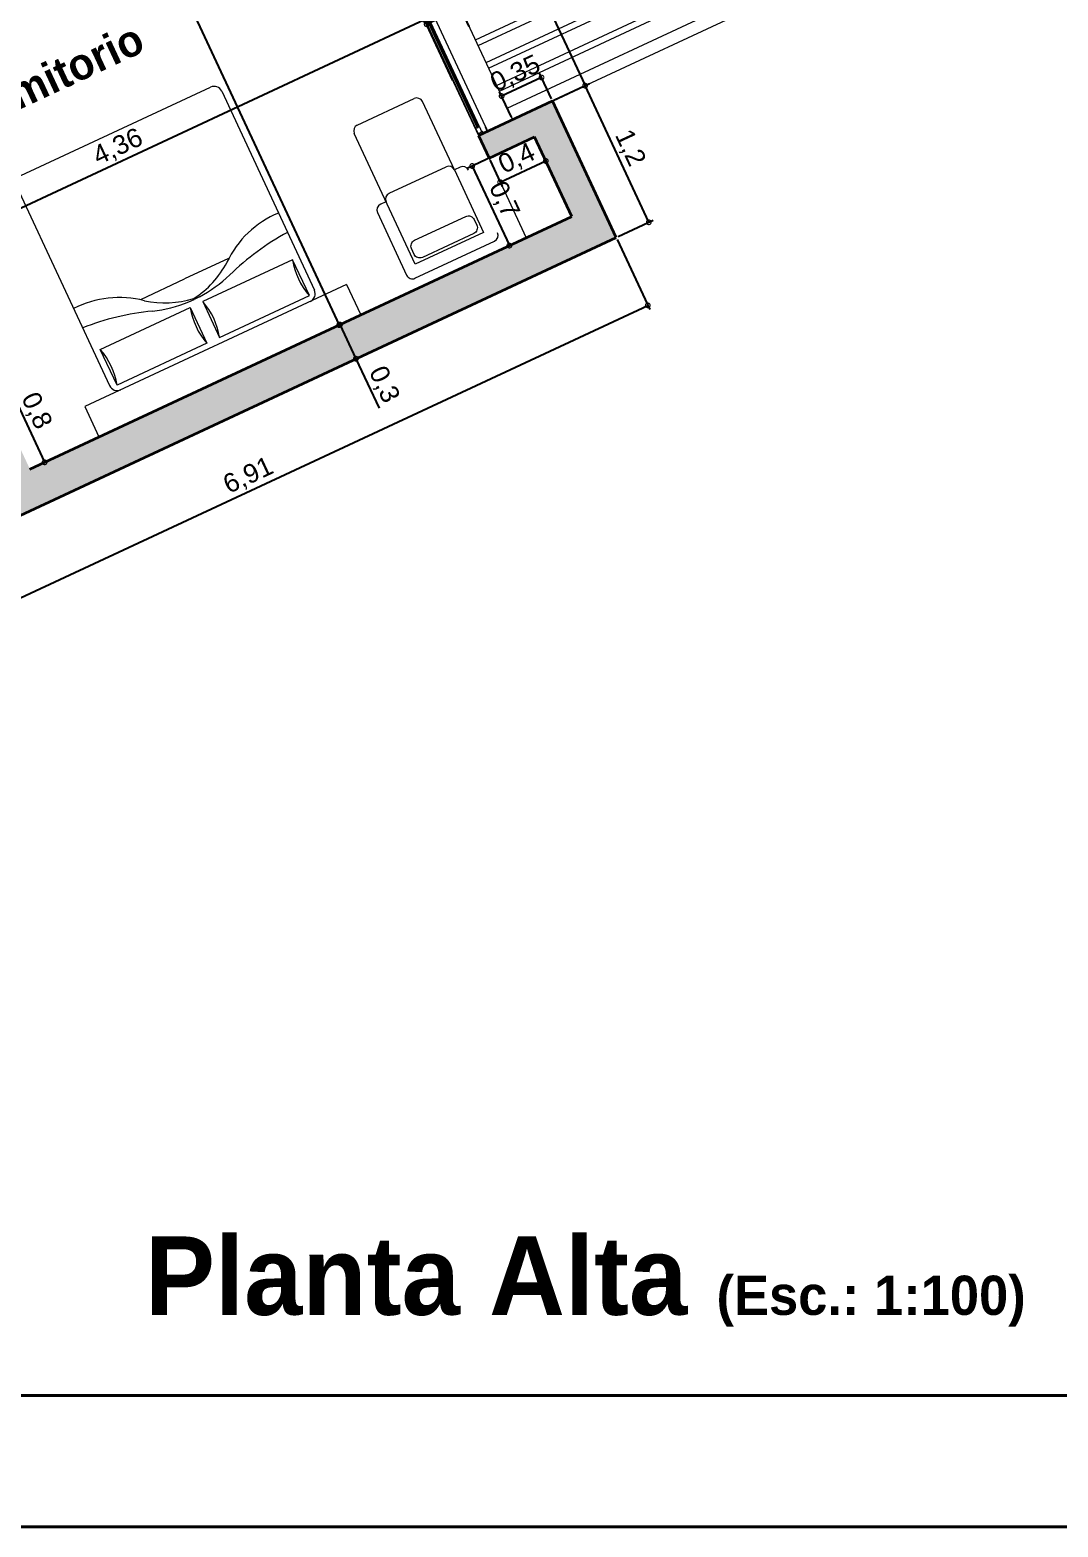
# Model space of a CAD drawing. Header units: millimetres. Extents: x 110427 to 125914, y 76277 to 76441.
# Drawn here: x 114154.57 to 114162.75, y 76319.01 to 76330.93 of the extents above; entities that cross this region are included whole.
import ezdxf

# ---------------------------------------------------------------- set-up
doc = ezdxf.new("R2010")
doc.units = ezdxf.units.MM
for name, color, linetype, lineweight in [('0.05', 253, 'Continuous', 5), ('02_CIVIL_EXIST', 250, 'Continuous', 30), ('04_CIVIL A CONSTRUIR', 250, 'Continuous', 35), ('06_CIVIL VISTAS GRUESA', 244, 'Continuous', 13), ('07_CIVIL VISTAS MEDIA', 143, 'Continuous', 9), ('11_CARPINTERIA Y MOBILIARIO', 141, 'Continuous', 9), ('12_HATCH', 8, 'Continuous', 9), ('12_TEXTOS', 4, 'Continuous', 40), ('13_COTAS', 8, 'Continuous', 9)]:
    doc.layers.add(name, color=color, linetype=linetype, lineweight=lineweight)
doc.layers.add('14_TEXTOS', color=4, linetype='Continuous')
doc.styles.add('JDS1', font='GOTHICB.TTF')
doc.styles.add('Swis721 BT', font='swiss.ttf')
doc.dimstyles.new('ISO-23', dxfattribs={"dimscale": 0.03, "dimtxt": 5, "dimasz": 2.5, "dimexe": 1.25, "dimexo": 0.625, "dimtad": 1, "dimtxsty": 'Swis721 BT', "dimblk": 'DOTSMALL', "dimcen": 2.5, "dimclrt": 150, "dimadec": 0, "dimazin": 0, "dimtfac": 1, "dimtmove": 0, "dimatfit": 3, "dimfxl": 0, "dimarcsym": 0})

# ---------------------------------------------------------------- blocks, each defined once
blk = doc.blocks.new('_DotSmall')
at = {"color": 0, "linetype": 'ByBlock', "const_width": 0.5}
blk.add_lwpolyline([(-0.0625, 0, 1), (0.0625, 0, 1)], format="xyb", close=True, dxfattribs=at)
blk = doc.blocks.new('*D259')
at = {"layer": '13_COTAS', "color": 0, "lineweight": -2}
for p, q in [((114157.996, 76331.106), (114158.356, 76331.274)), ((114157.724, 76330.979), (114157.996, 76331.106)), ((114158.064, 76330.96), (114157.98, 76331.14)), ((114157.933, 76330.53), (114157.708, 76331.013))]:
    blk.add_line(p, q, dxfattribs=at)
at = {"layer": 'Defpoints', "color": 0}
for p in [(114157.996, 76331.106), (114158.071, 76330.943), (114157.941, 76330.513)]:
    blk.add_point(p, dxfattribs=at)
at = {"layer": '13_COTAS', "color": 0, "lineweight": -2, "xscale": 0.075, "yscale": 0.075, "zscale": 0.075}
for p, rotation in [((114157.996, 76331.106), 24.99999753929703), ((114157.724, 76330.979), 204.999997539297)]:
    blk.add_blockref('_DotSmall', p, dxfattribs=dict(at, rotation=rotation))
at = {"layer": '13_COTAS', "color": 150, "insert": (114158.171, 76331.308), "char_height": 0.15, "attachment_point": 5, "rotation": 25, "style": 'Swis721 BT'}
blk.add_mtext('0,3', dxfattribs=at)
blk = doc.blocks.new('*D448')
at = {"layer": '13_COTAS', "color": 0, "lineweight": -2}
for p, q in [((114157.707, 76331.014), (114153.756, 76329.171)), ((114157.933, 76330.53), (114157.691, 76331.048)), ((114153.728, 76329.231), (114153.771, 76329.137))]:
    blk.add_line(p, q, dxfattribs=at)
at = {"layer": 'Defpoints', "color": 0}
for p in [(114157.941, 76330.513), (114153.72, 76329.248), (114153.756, 76329.171)]:
    blk.add_point(p, dxfattribs=at)
at = {"layer": '13_COTAS', "color": 0, "lineweight": -2, "xscale": 0.075, "yscale": 0.075, "zscale": 0.075}
for p, rotation in [((114157.707, 76331.014), 24.99999753929699), ((114153.756, 76329.171), 204.999997539297)]:
    blk.add_blockref('_DotSmall', p, dxfattribs=dict(at, rotation=rotation))
at = {"layer": '13_COTAS', "color": 150, "insert": (114155.268, 76329.997), "char_height": 0.15, "attachment_point": 5, "rotation": 25, "style": 'Swis721 BT'}
blk.add_mtext('4,36', dxfattribs=at)
blk = doc.blocks.new('*D484')
at = {"layer": '13_COTAS', "color": 0, "lineweight": -2}
for p, q in [((114154.997, 76332.492), (114155.201, 76332.587)), ((114155.167, 76332.571), (114157.027, 76328.583)), ((114156.809, 76328.482), (114157.061, 76328.599))]:
    blk.add_line(p, q, dxfattribs=at)
at = {"layer": 'Defpoints', "color": 0}
for p in [(114154.98, 76332.484), (114157.027, 76328.583), (114156.792, 76328.474)]:
    blk.add_point(p, dxfattribs=at)
at = {"layer": '13_COTAS', "color": 0, "lineweight": -2, "xscale": 0.075, "yscale": 0.075, "zscale": 0.075}
for p, rotation in [((114155.167, 76332.571), 114.9999989492913), ((114157.027, 76328.583), 294.9999989492913)]:
    blk.add_blockref('_DotSmall', p, dxfattribs=dict(at, rotation=rotation))
at = {"layer": '13_COTAS', "color": 150, "insert": (114155.94, 76331.172), "char_height": 0.15, "attachment_point": 5, "rotation": 295, "style": 'Swis721 BT'}
blk.add_mtext('4,4', dxfattribs=at)
blk = doc.blocks.new('*D485')
at = {"layer": '13_COTAS', "color": 0, "lineweight": -2}
for p, q in [((114156.809, 76328.482), (114157.068, 76328.603)), ((114157.034, 76328.587), (114157.161, 76328.315)), ((114152.081, 76325.946), (114157.195, 76328.331)), ((114157.161, 76328.315), (114157.345, 76327.922))]:
    blk.add_line(p, q, dxfattribs=at)
at = {"layer": 'Defpoints', "color": 0}
for p in [(114156.792, 76328.474), (114157.161, 76328.315), (114152.064, 76325.938)]:
    blk.add_point(p, dxfattribs=at)
at = {"layer": '13_COTAS', "color": 0, "lineweight": -2, "xscale": 0.075, "yscale": 0.075, "zscale": 0.075}
for p, rotation in [((114157.034, 76328.587), 114.9999989492913), ((114157.161, 76328.315), 294.9999989492913)]:
    blk.add_blockref('_DotSmall', p, dxfattribs=dict(at, rotation=rotation))
at = {"layer": '13_COTAS', "color": 150, "insert": (114157.379, 76328.107), "char_height": 0.15, "attachment_point": 5, "rotation": 295, "style": 'Swis721 BT'}
blk.add_mtext('0,3', dxfattribs=at)
blk = doc.blocks.new('*D379')
at = {"layer": '06_CIVIL VISTAS GRUESA', "color": 0, "lineweight": -2}
for p, q in [((114159.241, 76329.264), (114159.501, 76328.706)), ((114153.222, 76325.82), (114159.485, 76328.74)), ((114152.978, 76326.344), (114153.238, 76325.786))]:
    blk.add_line(p, q, dxfattribs=at)
at = {"layer": 'Defpoints', "color": 0}
for p in [(114159.233, 76329.281), (114159.485, 76328.74), (114152.97, 76326.361)]:
    blk.add_point(p, dxfattribs=at)
at = {"layer": '06_CIVIL VISTAS GRUESA', "color": 0, "lineweight": -2, "xscale": 0.075, "yscale": 0.075, "zscale": 0.075}
for p, rotation in [((114159.485, 76328.74), 25.00000000010353), ((114153.222, 76325.82), 205.0000000001036)]:
    blk.add_blockref('_DotSmall', p, dxfattribs=dict(at, rotation=rotation))
at = {"layer": '06_CIVIL VISTAS GRUESA', "color": 150, "insert": (114156.307, 76327.379), "char_height": 0.15, "attachment_point": 5, "rotation": 25, "style": 'Swis721 BT'}
blk.add_mtext('6,91', dxfattribs=at)
blk = doc.blocks.new('*D380')
at = {"layer": '06_CIVIL VISTAS GRUESA', "color": 0, "lineweight": -2}
for p, q in [((114158.743, 76330.376), (114159.02, 76330.506)), ((114159.493, 76329.402), (114158.986, 76330.49)), ((114159.25, 76329.289), (114159.527, 76329.418))]:
    blk.add_line(p, q, dxfattribs=at)
at = {"layer": 'Defpoints', "color": 0}
for p in [(114158.986, 76330.49), (114158.726, 76330.369), (114159.233, 76329.281)]:
    blk.add_point(p, dxfattribs=at)
at = {"layer": '06_CIVIL VISTAS GRUESA', "color": 0, "lineweight": -2, "xscale": 0.075, "yscale": 0.075, "zscale": 0.075}
for p, rotation in [((114158.986, 76330.49), 115.0000610386236), ((114159.493, 76329.402), 295.0000610386236)]:
    blk.add_blockref('_DotSmall', p, dxfattribs=dict(at, rotation=rotation))
at = {"layer": '06_CIVIL VISTAS GRUESA', "color": 150, "insert": (114159.338, 76329.992), "char_height": 0.15, "attachment_point": 5, "rotation": 295.0001, "style": 'Swis721 BT'}
blk.add_mtext('1,2', dxfattribs=at)
blk = doc.blocks.new('*D381')
at = {"layer": '06_CIVIL VISTAS GRUESA', "color": 0, "lineweight": -2}
for p, q in [((114158.639, 76330.555), (114158.321, 76330.407)), ((114158.718, 76330.386), (114158.623, 76330.589)), ((114158.4, 76330.238), (114158.305, 76330.441))]:
    blk.add_line(p, q, dxfattribs=at)
at = {"layer": 'Defpoints', "color": 0}
for p in [(114158.321, 76330.407), (114158.726, 76330.369), (114158.408, 76330.221)]:
    blk.add_point(p, dxfattribs=at)
at = {"layer": '06_CIVIL VISTAS GRUESA', "color": 0, "lineweight": -2, "xscale": 0.075, "yscale": 0.075, "zscale": 0.075}
for p, rotation in [((114158.639, 76330.555), 24.99997558303594), ((114158.321, 76330.407), 204.9999755830359)]:
    blk.add_blockref('_DotSmall', p, dxfattribs=dict(at, rotation=rotation))
at = {"layer": '06_CIVIL VISTAS GRUESA', "color": 150, "insert": (114158.434, 76330.58), "char_height": 0.15, "attachment_point": 5, "rotation": 25, "style": 'Swis721 BT'}
blk.add_mtext('0,35', dxfattribs=at)
blk = doc.blocks.new('*D382')
at = {"layer": '06_CIVIL VISTAS GRUESA', "color": 0, "lineweight": -2}
for p, q in [((114156.958, 76332.854), (114157.752, 76333.225)), ((114157.718, 76333.209), (114158.986, 76330.49)), ((114158.226, 76330.135), (114159.02, 76330.506))]:
    blk.add_line(p, q, dxfattribs=at)
at = {"layer": 'Defpoints', "color": 0}
for p in [(114156.941, 76332.846), (114158.986, 76330.49), (114158.209, 76330.128)]:
    blk.add_point(p, dxfattribs=at)
at = {"layer": '06_CIVIL VISTAS GRUESA', "color": 0, "lineweight": -2, "xscale": 0.075, "yscale": 0.075, "zscale": 0.075}
for p, rotation in [((114157.718, 76333.209), 115.0010018413672), ((114158.986, 76330.49), 295.0010018413672)]:
    blk.add_blockref('_DotSmall', p, dxfattribs=dict(at, rotation=rotation))
at = {"layer": '06_CIVIL VISTAS GRUESA', "color": 150, "insert": (114158.438, 76331.89), "char_height": 0.15, "attachment_point": 5, "rotation": 295.001, "style": 'Swis721 BT'}
blk.add_mtext('3', dxfattribs=at)
blk = doc.blocks.new('*D349')
at = {"layer": '13_COTAS', "color": 0, "lineweight": -2}
for p, q in [((114158.591, 76330.065), (114158.689, 76329.856)), ((114158.229, 76329.895), (114158.326, 76329.687)), ((114158.31, 76329.721), (114158.673, 76329.89))]:
    blk.add_line(p, q, dxfattribs=at)
at = {"layer": 'Defpoints', "color": 0}
for p in [(114158.583, 76330.082), (114158.221, 76329.912), (114158.673, 76329.89)]:
    blk.add_point(p, dxfattribs=at)
at = {"layer": '13_COTAS', "color": 0, "lineweight": -2, "xscale": 0.075, "yscale": 0.075, "zscale": 0.075}
for p, rotation in [((114158.673, 76329.89), 24.99999999673962), ((114158.31, 76329.721), 204.9999999967397)]:
    blk.add_blockref('_DotSmall', p, dxfattribs=dict(at, rotation=rotation))
at = {"layer": '13_COTAS', "color": 150, "insert": (114158.445, 76329.904), "char_height": 0.15, "attachment_point": 5, "rotation": 25, "style": 'Swis721 BT'}
blk.add_mtext('0,4', dxfattribs=at)
blk = doc.blocks.new('*D246')
at = {"layer": '13_COTAS', "color": 0, "lineweight": -2}
for p, q in [((114158.242, 76329.922), (114158.053, 76329.834)), ((114158.087, 76329.85), (114158.383, 76329.216)), ((114158.537, 76329.288), (114158.349, 76329.2))]:
    blk.add_line(p, q, dxfattribs=at)
at = {"layer": 'Defpoints', "color": 0}
for p in [(114158.259, 76329.93), (114158.383, 76329.216), (114158.554, 76329.296)]:
    blk.add_point(p, dxfattribs=at)
at = {"layer": '13_COTAS', "color": 0, "lineweight": -2, "xscale": 0.075, "yscale": 0.075, "zscale": 0.075}
for p, rotation in [((114158.087, 76329.85), 115.000000000213), ((114158.383, 76329.216), 295.000000000213)]:
    blk.add_blockref('_DotSmall', p, dxfattribs=dict(at, rotation=rotation))
at = {"layer": '13_COTAS', "color": 150, "insert": (114158.334, 76329.579), "char_height": 0.15, "attachment_point": 5, "rotation": 295, "style": 'Swis721 BT'}
blk.add_mtext('0,7', dxfattribs=at)
blk = doc.blocks.new('*D352')
at = {"layer": '13_COTAS', "color": 0, "lineweight": -2}
for p, q in [((114154.244, 76328.168), (114154.377, 76328.231)), ((114154.343, 76328.215), (114154.682, 76327.49)), ((114154.582, 76327.443), (114154.716, 76327.506))]:
    blk.add_line(p, q, dxfattribs=at)
at = {"layer": 'Defpoints', "color": 0}
for p in [(114154.227, 76328.16), (114154.565, 76327.435), (114154.682, 76327.49)]:
    blk.add_point(p, dxfattribs=at)
at = {"layer": '13_COTAS', "color": 0, "lineweight": -2, "xscale": 0.075, "yscale": 0.075, "zscale": 0.075}
for p, rotation in [((114154.343, 76328.215), 115.0082284331644), ((114154.682, 76327.49), 295.0082284331644)]:
    blk.add_blockref('_DotSmall', p, dxfattribs=dict(at, rotation=rotation))
at = {"layer": '13_COTAS', "color": 150, "insert": (114154.611, 76327.898), "char_height": 0.15, "attachment_point": 5, "rotation": 295.0082, "style": 'Swis721 BT'}
blk.add_mtext('0,8', dxfattribs=at)

msp = doc.modelspace()

# ---------------------------------------------------------------- hatches: boundary and pattern name
at = {"layer": '12_HATCH'}
h = msp.add_hatch(color=1, dxfattribs=at)
h.dxf.hatch_style = 1
h.paths.add_polyline_path([(114152.843, 76326.632), (114152.97, 76326.361), (114159.233, 76329.281), (114158.726, 76330.369), (114158.136, 76330.094), (114158.221, 76329.913), (114158.583, 76330.082), (114158.879, 76329.447), (114154.565, 76327.435), (114154.227, 76328.16), (114154.191, 76328.144), (114154.493, 76327.512), (114154.414, 76327.475), (114154.118, 76328.11), (114154.082, 76328.093), (114154.42, 76327.368)])
h.paths.add_polyline_path([(114152.263, 76326.031), (114152.136, 76326.303), (114151.71, 76326.104), (114151.116, 76327.379), (114150.98, 76327.316), (114151.194, 76326.856), (114151.058, 76326.793), (114151.565, 76325.706)])

# ---------------------------------------------------------------- linework, layer by layer
at = {"layer": '0.05', "ltscale": 2}
for p, q in [((114158.112, 76330.855), (114160.831, 76332.123)), ((114158.134, 76330.81), (114160.852, 76332.077)), ((114158.197, 76330.674), (114160.916, 76331.942)), ((114158.218, 76330.628), (114160.937, 76331.896)), ((114158.281, 76330.492), (114161, 76331.76)), ((114158.303, 76330.447), (114161.021, 76331.715)), ((114158.366, 76330.311), (114161.085, 76331.579)), ((114158.771, 76330.39), (114161.218, 76331.531))]:
    msp.add_line(p, q, dxfattribs=at)
at = {"layer": '02_CIVIL_EXIST', "lineweight": 40}
for points in [[(114129.035, 76350.133), (114173.048, 76350.133), (114173.048, 76319.01), (114129.035, 76319.01)], [(114131.655, 76349.085), (114172, 76349.085), (114172, 76320.057), (114131.655, 76320.057)]]:
    msp.add_lwpolyline(points, close=True, dxfattribs=at)
at = {"layer": '04_CIVIL A CONSTRUIR'}
for p, q in [((114158.136, 76330.094), (114158.726, 76330.369)), ((114159.233, 76329.281), (114158.726, 76330.369)), ((114158.136, 76330.094), (114158.221, 76329.913)), ((114158.221, 76329.912), (114158.583, 76330.082)), ((114158.879, 76329.447), (114158.583, 76330.082)), ((114154.565, 76327.435), (114158.879, 76329.447)), ((114152.97, 76326.361), (114159.233, 76329.281))]:
    msp.add_line(p, q, dxfattribs=at)
at = {"layer": '07_CIVIL VISTAS MEDIA'}
for p, q in [((114156.958, 76332.81), (114158.209, 76330.128)), ((114158.117, 76330.15), (114157.517, 76331.438)), ((114157.527, 76331.441), (114158.127, 76330.154)), ((114157.534, 76331.445), (114158.134, 76330.158)), ((114158.144, 76330.162), (114157.544, 76331.45)), ((114158.119, 76330.155), (114158.123, 76330.157)), ((114158.126, 76330.153), (114158.124, 76330.157)), ((114158.126, 76330.153), (114158.135, 76330.157)), ((114158.127, 76330.154), (114158.134, 76330.158)), ((114158.133, 76330.161), (114158.135, 76330.157)), ((114158.138, 76330.164), (114158.134, 76330.162)), ((114158.144, 76330.162), (114158.161, 76330.125)), ((114158.192, 76330.164), (114158.189, 76330.163)), ((114158.189, 76330.163), (114158.204, 76330.13)), ((114158.192, 76330.164), (114158.209, 76330.128)), ((114158.134, 76330.112), (114158.117, 76330.149)), ((114158.119, 76330.13), (114158.122, 76330.131)), ((114158.122, 76330.131), (114158.137, 76330.099)), ((114158.169, 76330.112), (114158.139, 76330.098)), ((114158.159, 76330.119), (114158.14, 76330.11)), ((114158.163, 76330.128), (114158.165, 76330.129)), ((114158.163, 76330.128), (114158.17, 76330.114)), ((114158.165, 76330.129), (114158.172, 76330.115)), ((114158.204, 76330.129), (114158.174, 76330.114))]:
    msp.add_line(p, q, dxfattribs=at)
for centre, radius, start, end in [((114158.121, 76330.151), 0.0049, 115.0152, 205.0152), ((114158.134, 76330.161), 0.001, 115.0152, 205.0152), ((114158.14, 76330.159), 0.00488, 25.0152, 115.0152), ((114158.138, 76330.114), 0.00488, 205.0152, 295.0152), ((114158.138, 76330.099), 0.001, 205.0152, 295.0152), ((114158.157, 76330.123), 0.00488, 295.0152, 25.0152), ((114158.169, 76330.113), 0.001, 295.0152, 25.0152), ((114158.173, 76330.115), 0.001, 205.0152, 295.0152), ((114158.204, 76330.13), 0.001, 295.0152, 25.0152)]:
    msp.add_arc(centre, radius, start, end, dxfattribs=at)
at = {"layer": '07_CIVIL VISTAS MEDIA', "extrusion": (-7.105e-10, 6.55595e-08, 1)}
msp.add_arc((114158.124, 76330.156, 0.005), 0.001, 25.0152, 115.0152, dxfattribs=at)
at = {"layer": '11_CARPINTERIA Y MOBILIARIO'}
for p, q in [((114157.14, 76332.939), (114158.408, 76330.221)), ((114156.868, 76332.813), (114158.136, 76330.094)), ((114154.493, 76329.774), (114156.002, 76330.478)), ((114156.092, 76330.445), (114156.831, 76328.862)), ((114157.172, 76330.176), (114157.625, 76330.388)), ((114157.945, 76329.82), (114157.692, 76330.364)), ((114157.634, 76329.068), (114157.148, 76330.11)), ((114157.425, 76329.633), (114157.879, 76329.844)), ((114157.99, 76329.841), (114157.945, 76329.82)), ((114157.945, 76329.82), (114158.178, 76329.321)), ((114158.094, 76329.834), (114158.327, 76329.336)), ((114158.221, 76329.913), (114158.517, 76329.278)), ((114154.461, 76329.685), (114155.199, 76328.101)), ((114157.356, 76329.545), (114157.401, 76329.566)), ((114157.332, 76329.479), (114157.564, 76328.98)), ((114158.178, 76329.321), (114157.634, 76329.068)), ((114157.631, 76328.956), (114158.265, 76329.252)), ((114156.145, 76329.113), (114155.796, 76328.951)), ((114156.657, 76329.104), (114155.941, 76328.77)), ((114156.79, 76328.818), (114156.657, 76329.104)), ((114157.086, 76328.906), (114155.001, 76327.934)), ((114155.447, 76328.788), (114155.796, 76328.951)), ((114157.086, 76328.906), (114157.199, 76328.664)), ((114155.125, 76328.389), (114155.841, 76328.723)), ((114155.83, 76328.767), (114155.872, 76328.787)), ((114155.841, 76328.723), (114155.975, 76328.438)), ((114155.915, 76328.807), (114155.872, 76328.787)), ((114155.941, 76328.77), (114156.074, 76328.484)), ((114156.074, 76328.484), (114156.79, 76328.818)), ((114155.259, 76328.104), (114155.125, 76328.389)), ((114155.975, 76328.438), (114155.259, 76328.104)), ((114155.001, 76327.934), (114155.114, 76327.692))]:
    msp.add_line(p, q, dxfattribs=at)
msp.add_lwpolyline([(114157.625, 76329.146), (114157.604, 76329.192, -0.414214), (114157.628, 76329.258), (114158.036, 76329.448, -0.414214), (114158.102, 76329.424), (114158.123, 76329.379, -0.414214), (114158.099, 76329.312), (114157.691, 76329.122, -0.414214)], format="xyb", close=True, dxfattribs=at)
for centre, radius, start, end in [((114156.031, 76330.417), 0.0675, 25, 115), ((114157.646, 76330.342), 0.05, 25, 115), ((114157.193, 76330.131), 0.05, 115, 205), ((114157.9, 76329.799), 0.05, 25, 115), ((114158.012, 76329.796), 0.05, 25, 115), ((114157.447, 76329.587), 0.05, 115, 205), ((114156.847, 76328.748), 0.788, 112.5606, 154.7538), ((114157.377, 76329.5), 0.05, 115, 205), ((114157.593, 76327.513), 2.055, 118.3855, 134.3574), ((114158.244, 76329.297), 0.05, 295, 25), ((114155.442, 76329.451), 0.784, 303.0239, 332.02), ((114157.213, 76329.189), 0.563, 188.7398, 221.2602), ((114155.354, 76329.838), 1.173, 298.5556, 313.1762), ((114157.61, 76329.001), 0.05, 205, 295), ((114156.769, 76328.833), 0.0675, 295, 25), ((114155.276, 76328.015), 0.788, 75.2462, 117.4394), ((114155.64, 76329.544), 0.784, 257.98, 286.9761), ((114155.401, 76329.859), 1.173, 276.8238, 291.4444), ((114156.398, 76328.809), 0.563, 188.7398, 221.2602), ((114155.518, 76328.399), 0.563, 8.7398, 41.2602), ((114155.742, 76326.65), 2.055, 95.6426, 111.6145), ((114154.702, 76328.018), 0.563, 8.7398, 41.2602), ((114155.26, 76328.129), 0.0675, 205, 295)]:
    msp.add_arc(centre, radius, start, end, dxfattribs=at)

# ---------------------------------------------------------------- texts
at = {"layer": '12_TEXTOS', "insert": (114154.725, 76330.408), "char_height": 0.25, "width": 2.74107, "attachment_point": 8, "rotation": 25.0003, "style": 'JDS1'}
msp.add_mtext('Dormitorio', dxfattribs=at)
at = {"layer": '14_TEXTOS', "insert": (114155.481, 76320.605), "char_height": 0.5, "width": 9.59338, "attachment_point": 7, "style": 'JDS1'}
msp.add_mtext('{\\H1.25x;Planta Alta \\H0.5x;(Esc.: 1:100)}', dxfattribs=at)

# ---------------------------------------------------------------- dimensions: what is measured, and where the dimension line sits
at = {"layer": '06_CIVIL VISTAS GRUESA'}
for p1, p2, distance, picture, middle in [((114156.941, 76332.846), (114158.209, 76330.128), 0.857, '*D382', (114158.438, 76331.89)), ((114159.233, 76329.281), (114158.726, 76330.369), -0.287, '*D380', (114159.338, 76329.992)), ((114152.97, 76326.361), (114159.233, 76329.281), -0.597, '*D379', (114156.307, 76327.379))]:
    dim = msp.add_aligned_dim(p1=p1, p2=p2, distance=distance, dimstyle='ISO-23', override={"dimfxl": 100, "dimarcsym": 2}, dxfattribs=at)
    dim.commit()
    dim.dimension.update_dxf_attribs({"geometry": picture, "text_midpoint": middle})
dim = msp.add_linear_dim(base=(114158.321, 76330.407), p1=(114158.726, 76330.369), p2=(114158.408, 76330.221), angle=205, dimstyle='ISO-23', override={"dimfxl": 100, "dimarcsym": 2}, dxfattribs=at)
dim.commit()
dim.dimension.update_dxf_attribs({"geometry": '*D381', "text_midpoint": (114158.48, 76330.481), "dimtype": 161})
at = {"layer": '13_COTAS'}
for base, p1, p2, angle, picture, middle in [((114157.027, 76328.583), (114154.98, 76332.484), (114156.792, 76328.474), 115, '*D484', (114155.841, 76331.126)), ((114157.996, 76331.106), (114157.941, 76330.513), (114158.071, 76330.943), 205, '*D259', (114158.217, 76331.209)), ((114153.756, 76329.171), (114157.941, 76330.513), (114153.72, 76329.248), 205, '*D448', (114155.314, 76329.898)), ((114157.161, 76328.315), (114156.792, 76328.474), (114152.064, 76325.938), 115, '*D485', (114157.28, 76328.061))]:
    dim = msp.add_linear_dim(base=base, p1=p1, p2=p2, angle=angle, dimstyle='ISO-23', dxfattribs=at)
    dim.commit()
    dim.dimension.update_dxf_attribs({"geometry": picture, "text_midpoint": middle, "dimtype": 160})
for p1, p2, distance, picture, middle in [((114158.221, 76329.912), (114158.583, 76330.082), -0.212, '*D349', (114158.445, 76329.904)), ((114158.259, 76329.93), (114158.554, 76329.296), -0.189, '*D246', (114158.334, 76329.579)), ((114154.227, 76328.16), (114154.565, 76327.435), 0.128, '*D352', (114154.611, 76327.898))]:
    dim = msp.add_aligned_dim(p1=p1, p2=p2, distance=distance, dimstyle='ISO-23', dxfattribs=at)
    dim.commit()
    dim.dimension.update_dxf_attribs({"geometry": picture, "text_midpoint": middle})

doc.saveas('drawing.dxf')
